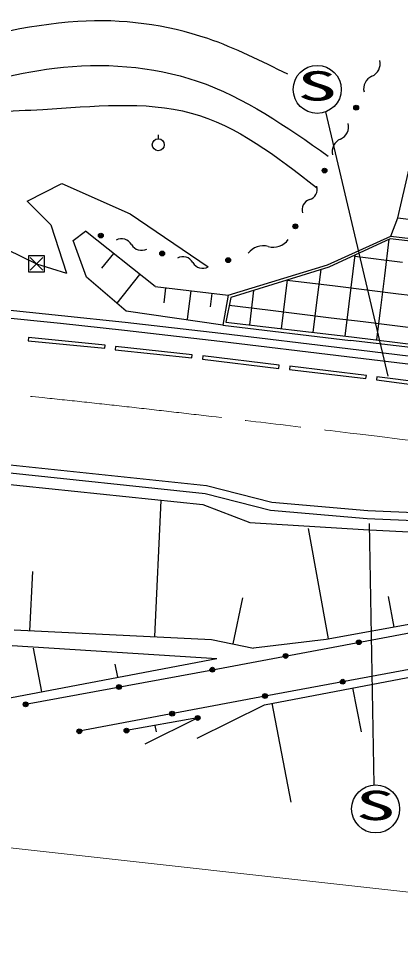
# Model space of a CAD drawing. Units: millimetres, scale not verified. Extents: x 40000 to 680000, y 20000 to 380000.
# Drawn here: x 509302 to 533154, y 256292 to 314710 of the extents above; entities that cross this region are included whole.
import ezdxf
from ezdxf.enums import TextEntityAlignment as Align

# ---------------------------------------------------------------- set-up
doc = ezdxf.new("R2010")
doc.units = ezdxf.units.MM
doc.header["$LTSCALE"] = 1000
doc.linetypes.add('CHAIN', pattern=[18.5, 12, -1.5, 3.5, -1.5])
for name, color, linetype, lineweight in [('M-BGD', 7, 'Continuous', 25), ('M-BMK', 2, 'CHAIN', 13), ('M-BMK-ROW', 30, 'Continuous', 25), ('M-STR-HTXT', 7, 'Continuous', 13), ('M-STR-STRC', 7, 'Continuous', 25)]:
    doc.layers.add(name, color=color, linetype=linetype, lineweight=lineweight)
doc.styles.add('ＭＳ ゴシック', font='')
doc.styles.get('ＭＳ ゴシック').set_extended_font_data('MS Gothic')

msp = doc.modelspace()

# ---------------------------------------------------------------- linework, layer by layer
at = {"layer": 'M-BGD'}
for p, q in [((518030, 307456), (518030, 307206)), ((533008, 302264), (533710, 305330)), ((509842, 303295), (512007, 304409)), ((512007, 304409), (516269, 302519)), ((509842, 303295), (511308, 301818)), ((516269, 302519), (521143, 299190)), ((532555, 301121), (533008, 302264)), ((533008, 302264), (567935, 297917)), ((511308, 301818), (512291, 298795)), ((512708, 300854), (513482, 301434)), ((513538, 298560), (512708, 300854)), ((517830, 297961), (513482, 301434)), ((528606, 299323), (532555, 301121)), ((532518, 300954), (528679, 299182)), ((532180, 298631), (532462, 300928)), ((567659, 296709), (532518, 300954)), ((532555, 301121), (567817, 296924)), ((508572, 300287), (510417, 299385)), ((514506, 299113), (515239, 300031)), ((529951, 296890), (530326, 299942)), ((530317, 299868), (533294, 299502)), ((510417, 299385), (512291, 298795)), ((522386, 297425), (528606, 299323)), ((528679, 299182), (522553, 297275)), ((516024, 296427), (513538, 298560)), ((515454, 296939), (516878, 298722)), ((527966, 297134), (528199, 299033)), ((531936, 296646), (532180, 298631)), ((517830, 297961), (522386, 297425)), ((525730, 295334), (526104, 298381)), ((526079, 298373), (529080, 298004)), ((529080, 298004), (531066, 297761)), ((518399, 296948), (518509, 297881)), ((519863, 295926), (520072, 297697)), ((521293, 296709), (521391, 297542)), ((522386, 297425), (522057, 295561)), ((523744, 295567), (524009, 297729)), ((531066, 297761), (533051, 297517)), ((533051, 297517), (535036, 297273)), ((522553, 297275), (522259, 295742)), ((522462, 296802), (524867, 296507)), ((527716, 295100), (527966, 297134)), ((529703, 294868), (529951, 296890)), ((507952, 296582), (511975, 296167)), ((522057, 295561), (516024, 296427)), ((524867, 296507), (526852, 296263)), ((526852, 296263), (528837, 296019)), ((531692, 294661), (531936, 296646)), ((507904, 296084), (511923, 295670)), ((511923, 295670), (515910, 295243)), ((511975, 296167), (515965, 295740)), ((515965, 295740), (521932, 295044)), ((522259, 295742), (530094, 294820)), ((528837, 296019), (530822, 295776)), ((530822, 295776), (532807, 295532)), ((515910, 295243), (521873, 294548)), ((521932, 295044), (529871, 294099)), ((522057, 295561), (530047, 294605)), ((532807, 295532), (534792, 295288)), ((509907, 294779), (509888, 294580)), ((509888, 294580), (514677, 294114)), ((514697, 294313), (509907, 294779)), ((521873, 294548), (529812, 293602)), ((572005, 289515), (530047, 294605)), ((530094, 294820), (572027, 289692)), ((514677, 294114), (514697, 294313)), ((515363, 294219), (515342, 294020)), ((515342, 294020), (520117, 293506)), ((520138, 293704), (515363, 294219)), ((529872, 294099), (571940, 288986)), ((520117, 293506), (520138, 293704)), ((520808, 293633), (520784, 293434)), ((520784, 293434), (525552, 292855)), ((525576, 293054), (520808, 293633)), ((529812, 293602), (571879, 288490)), ((525552, 292855), (525576, 293054)), ((526242, 292983), (526219, 292784)), ((526219, 292784), (531008, 292210)), ((531032, 292409), (526242, 292983)), ((531008, 292210), (531032, 292409)), ((531688, 292325), (531663, 292127)), ((531663, 292127), (536448, 291517)), ((536473, 291716), (531688, 292325)), ((521038, 285503), (495140, 288234)), ((520950, 285010), (495088, 287737)), ((494878, 287020), (520817, 284349)), ((525128, 284461), (521038, 285503)), ((518186, 284597), (517781, 276085)), ((525045, 283966), (520950, 285010)), ((520817, 284349), (523746, 283215)), ((531086, 283450), (525045, 283966)), ((531119, 283949), (525128, 284461)), ((547136, 283207), (531119, 283949)), ((547095, 282709), (531086, 283450)), ((523746, 283215), (530847, 282774)), ((527395, 282850), (528646, 275938)), ((530847, 282774), (547121, 282007)), ((553533, 280444), (528511, 275914)), ((510157, 280158), (509981, 276457)), ((521408, 274019), (553443, 280031)), ((523286, 278505), (522679, 275634)), ((532394, 278602), (532742, 276680)), ((509018, 276502), (521348, 275916)), ((521348, 275916), (523979, 275359)), ((528511, 275914), (523979, 275359)), ((508898, 275530), (521691, 274722)), ((510207, 275357), (510720, 272645)), ((504338, 271437), (521691, 274722)), ((524664, 271827), (539280, 274621)), ((539268, 275057), (524698, 272374)), ((509737, 271855), (521408, 274019)), ((515316, 274359), (515471, 273544)), ((530721, 270136), (530195, 272885)), ((524698, 272374), (513091, 270170)), ((520463, 269729), (524664, 271827)), ((526327, 265742), (525146, 271919)), ((520487, 271003), (516040, 270214)), ((517210, 269383), (520487, 271003)), ((517911, 270128), (517839, 270533))]:
    msp.add_line(p, q, dxfattribs=at)
for centre, radius in [((530392, 309147), 150), ((530392, 309147), 100), ((530392, 309147), 50), ((518030, 306831), 375), ((528421, 305216), 150), ((528421, 305216), 100), ((528421, 305216), 50), ((526595, 301733), 150), ((526595, 301733), 100), ((526595, 301733), 50), ((514439, 301154), 150), ((514439, 301154), 100), ((514439, 301154), 50), ((518270, 300031), 150), ((518270, 300031), 100), ((518270, 300031), 50), ((522395, 299617), 150), ((522395, 299617), 100), ((522395, 299617), 50), ((530561, 275737), 150), ((530561, 275737), 100), ((530561, 275737), 50), ((525985, 274878), 150), ((525985, 274878), 100), ((525985, 274878), 50), ((521408, 274019), 150), ((521408, 274019), 100), ((521408, 274019), 50), ((529555, 273268), 150), ((515573, 272937), 150), ((515573, 272937), 100), ((515573, 272937), 50), ((529555, 273268), 100), ((529555, 273268), 50), ((524698, 272374), 150), ((524698, 272374), 100), ((524698, 272374), 50), ((509737, 271855), 150), ((509737, 271855), 100), ((509737, 271855), 50), ((518894, 271272), 150), ((518894, 271272), 100), ((518894, 271272), 50), ((520487, 271003), 150), ((520487, 271003), 100), ((520487, 271003), 50), ((513091, 270170), 150), ((513091, 270170), 100), ((513091, 270170), 50), ((516040, 270214), 150), ((516040, 270214), 100), ((516040, 270214), 50)]:
    msp.add_circle(centre, radius, dxfattribs=at)
for centre, radius, start, end in [((531039, 311897), 855, 293.37228, 13.35154), ((531717, 310327), 855, 113.37228, 193.35154), ((529067, 307966), 855, 293.37228, 13.35154), ((529746, 306396), 855, 113.37228, 193.35154), ((527302, 304032), 658, 286.03642, 17.82874), ((527665, 302768), 658, 106.03642, 197.82874), ((515729, 300232), 722, 29.98697, 117.35449), ((525203, 301625), 1193, 255.19662, 322.50486), ((516981, 300954), 722, 209.98697, 297.35449), ((524593, 299318), 1193, 75.19662, 142.50486), ((519560, 299109), 722, 29.98697, 117.35449), ((520811, 299831), 722, 209.98697, 297.35449)]:
    msp.add_arc(centre, radius, start, end, dxfattribs=at)
for points, knots in [([(526115, 311234), (524480, 312054), (522846, 312874), (521117, 313464), (518532, 314345), (515737, 314710), (513004, 314540), (509758, 314338), (506601, 313379), (503393, 313079), (501490, 312901), (499569, 312955), (497626, 313041), (495033, 313156), (492400, 313328), (489936, 312810), (486966, 312185), (484241, 310556), (481516, 308927)], [0, 0, 0, 0, 1, 1, 1, 2, 2, 2, 3, 3, 3, 4, 4, 4, 5, 5, 5, 6, 6, 6, 6]), ([(483917, 307544), (486145, 308351), (488373, 309158), (490705, 309850), (492412, 310356), (494175, 310800), (495895, 310619), (497208, 310480), (498497, 309978), (499817, 309811), (501113, 309648), (502439, 309808), (503739, 310042), (506373, 310516), (508897, 311295), (511543, 311618), (514520, 311982), (517650, 311770), (520463, 310811), (523428, 309800), (526040, 307960), (528652, 306120)], [0, 0, 0, 0, 1, 1, 1, 2, 2, 2, 3, 3, 3, 4, 4, 4, 5, 5, 5, 6, 6, 6, 7, 7, 7, 7]), ([(484670, 304210), (485273, 305135), (485875, 306061), (486668, 306658), (487949, 307625), (489726, 307736), (491512, 308273), (492833, 308670), (494159, 309300), (495242, 308850), (495851, 308597), (496384, 308002), (496972, 307620), (499166, 306192), (502138, 307713), (504854, 308389), (506910, 308900), (508820, 308927), (510813, 309042), (513894, 309220), (517175, 309609), (520079, 308812), (522936, 308027), (525429, 306093), (527922, 304159)], [0, 0, 0, 0, 1, 1, 1, 2, 2, 2, 3, 3, 3, 4, 4, 4, 5, 5, 5, 6, 6, 6, 7, 7, 7, 8, 8, 8, 8])]:
    msp.add_open_spline(points, degree=3, knots=knots, dxfattribs=at)
at = {"layer": 'M-BMK'}
msp.add_open_spline([(473134, 293558), (473750, 293541), (474366, 293524), (474981, 293506), (475597, 293488), (476213, 293469), (476829, 293449), (477444, 293429), (478060, 293408), (478676, 293385), (478884, 293377), (479092, 293369), (479300, 293360), (479508, 293352), (479716, 293344), (479924, 293335), (480132, 293327), (480339, 293318), (480547, 293309), (481951, 293248), (483355, 293179), (484758, 293104), (486784, 292996), (488811, 292876), (490835, 292739), (491557, 292690), (492278, 292639), (493000, 292587), (493721, 292535), (494442, 292482), (495163, 292427), (495884, 292373), (496605, 292316), (497326, 292259), (501813, 291901), (506296, 291490), (510773, 291027), (517404, 290340), (524023, 289539), (530641, 288735), (537223, 287936), (543804, 287134), (550385, 286332)], degree=3, knots=[0, 0, 0, 0, 1, 1, 1, 2, 2, 2, 3, 3, 3, 4, 4, 4, 5, 5, 5, 6, 6, 6, 7, 7, 7, 8, 8, 8, 9, 9, 9, 10, 10, 10, 11, 11, 11, 12, 12, 12, 13, 13, 13, 14, 14, 14, 14], dxfattribs=at)
at = {"layer": 'M-BMK-ROW'}
for p, q in [((510917, 299885), (509917, 299885)), ((509917, 299885), (509917, 298885)), ((510817, 299785), (510017, 298985)), ((510017, 299785), (510817, 298985)), ((510917, 298885), (510917, 299885)), ((509917, 298885), (510917, 298885))]:
    msp.add_line(p, q, dxfattribs=at)
at = {"layer": 'M-STR-HTXT'}
msp.add_line((453214, 269075), (567926, 256292), dxfattribs=at)
at = {"layer": 'M-STR-STRC'}
for p, q in [((532388, 292371), (528505, 308893)), ((531208, 283158), (531491, 266813))]:
    msp.add_line(p, q, dxfattribs=at)
for centre in [(527961, 310291), (531613, 265318)]:
    msp.add_circle(centre, 1500, dxfattribs=at)

# ---------------------------------------------------------------- texts
at = {"layer": 'M-STR-STRC', "style": 'ＭＳ ゴシック', "width": 2}
for p in [(526711, 309041), (530363, 264068)]:
    msp.add_text('S', height=1833, dxfattribs=at).set_placement(p, align=Align.BOTTOM_LEFT)

doc.saveas('drawing.dxf')
